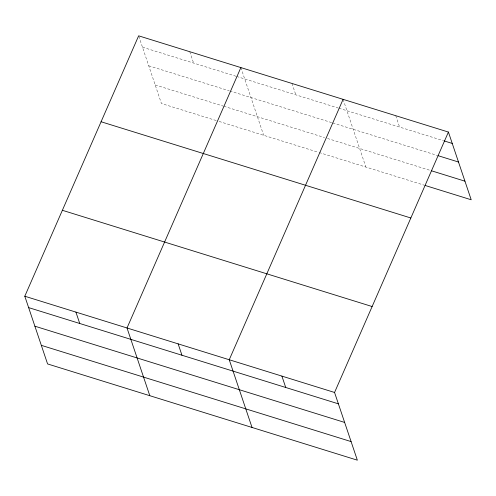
<?xml version="1.0" encoding="UTF-8"?>
<svg xmlns="http://www.w3.org/2000/svg" width="496" height="496" viewBox="0 0 496 496"><rect width="100%" height="100%" fill="white"/><g stroke="black" fill="none" stroke-linecap="round" stroke-linejoin="round"><path stroke-width="0.37" stroke-dasharray="2.48 1.86" d="M142.482 47.194L235.941 76.229M236.666 76.458L338.16 107.992M338.892 108.215L443.461 140.709M148.738 65.788L229.053 90.737M229.784 90.966L332.004 122.723M332.735 122.952L437.286 155.434M155.186 84.94L223.088 106.039M223.82 106.262L324.576 137.572M327.496 138.477L430.571 170.5M216.2 120.547L161.442 103.534L138.651 35.824M219.12 121.452L318.42 152.303M319.151 152.532L424.39 185.231M395.752 115.698L399.584 127.075M343.096 99.336L365.881 167.053M291.983 83.458L295.808 94.835M240.876 67.58L263.661 135.29M189.763 51.702L193.589 63.073"/><path stroke-width="0.74" d="M448.415 132.06L334.558 392.466L357.349 460.176L47.585 363.94L24.8 296.23L138.651 35.824L448.415 132.06L471.2 199.77L425.122 185.454M240.876 67.58L127.019 327.986L149.811 395.696M343.096 99.336L229.239 359.749L252.03 427.459M444.193 140.932L452.24 143.431M438.018 155.663L458.496 162.025M431.297 170.729L464.944 181.183M101.079 121.756L410.843 217.992M62.372 210.292L372.13 306.534M24.8 296.23L334.558 392.466M28.625 307.601L338.39 403.843M34.881 326.194L344.646 422.431M41.329 345.346L351.094 441.589M281.902 376.104L285.727 387.481M178.132 343.864L181.958 355.241M75.913 312.108L79.738 323.479"/></g></svg>
